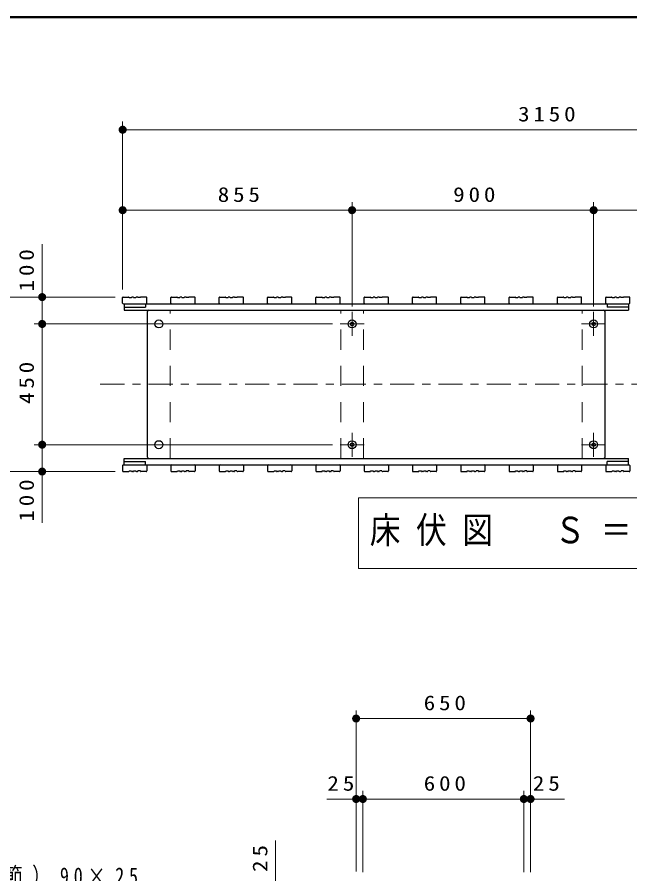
# Model space of a CAD drawing. Units: millimetres on the paper, scale 1:30. Extents: x -385 to 0, y 0 to 267.
# Drawn here: x -190.5 to -114.4, y 160.6 to 267 of the extents above; entities that cross this region are included whole.
import ezdxf

# ---------------------------------------------------------------- set-up
doc = ezdxf.new("R2010")
doc.units = ezdxf.units.MM
doc.linetypes.add('USER1', pattern=[4.5, 2.5, -2])
doc.linetypes.add('USER2', pattern=[6, 3, -1, 1, -1])
doc.layers.add('LY_1', color=7, linetype='Continuous', lineweight=25)
doc.layers.add('LY_4', color=7, linetype='Continuous', lineweight=13)
doc.styles.add('ＭＳ ゴシック', font='')
doc.styles.get('ＭＳ ゴシック').set_extended_font_data('MS Gothic')

# ---------------------------------------------------------------- blocks, each defined once
blk = doc.blocks.new('filled_dot')
at = {"color": 0, "linetype": 'Continuous', "lineweight": -2, "const_width": 1.25}
blk.add_lwpolyline([(-0.625, 0, 1), (0.625, 0, 1)], format="xyb", close=True, dxfattribs=at)

msp = doc.modelspace()

# ---------------------------------------------------------------- linework, layer by layer
at = {"layer": 'LY_1', "lineweight": 13}
for p, q in [((-177.404, 244.015), (-177.404, 254.015)), ((-177.404, 253.015), (-72.404, 253.015)), ((-177.404, 233.149), (-177.404, 244.015)), ((-148.904, 231.038), (-148.904, 244.015)), ((-118.904, 231.038), (-118.904, 244.015)), ((-177.404, 243.015), (-148.904, 243.015)), ((-148.904, 243.015), (-118.904, 243.015)), ((-118.904, 243.015), (-94.904, 243.015)), ((-187.404, 228.882), (-187.404, 238.784)), ((-188.404, 232.215), (-198.404, 232.215)), ((-178.338, 232.215), (-188.404, 232.215)), ((-151.321, 228.882), (-188.404, 228.882)), ((-187.404, 213.882), (-187.404, 228.882)), ((-151.321, 213.882), (-188.404, 213.882)), ((-187.404, 204.185), (-187.404, 213.882)), ((-188.404, 210.549), (-198.404, 210.549)), ((-178.338, 210.549), (-188.404, 210.549)), ((-148.11, 207.282), (-148.11, 198.482)), ((-100.31, 207.282), (-148.11, 207.282)), ((-148.11, 198.482), (-100.31, 198.482)), ((-148.402, 167.531), (-148.402, 180.864)), ((-126.736, 167.531), (-126.736, 180.864)), ((-148.402, 179.864), (-126.736, 179.864)), ((-148.402, 160.864), (-148.402, 170.864)), ((-147.569, 160.764), (-147.569, 170.864)), ((-127.569, 160.864), (-127.569, 170.864)), ((-127.569, 160.764), (-127.569, 170.864)), ((-126.736, 160.764), (-126.736, 170.864)), ((-152.057, 169.864), (-147.569, 169.864)), ((-147.569, 169.864), (-127.569, 169.864)), ((-127.569, 169.864), (-122.538, 169.864)), ((-158.402, 159.031), (-158.402, 164.717))]:
    msp.add_line(p, q, dxfattribs=at)
at = {"layer": 'LY_1'}
for p, q in [((-177.404, 231.482), (-177.404, 232.149)), ((-177.338, 232.215), (-176.671, 232.215)), ((-176.604, 232.149), (-176.304, 232.149)), ((-176.121, 232.215), (-176.238, 232.215)), ((-176.054, 232.149), (-175.754, 232.149)), ((-175.571, 232.215), (-175.688, 232.215)), ((-175.204, 232.149), (-175.504, 232.149)), ((-174.471, 232.215), (-175.138, 232.215)), ((-174.404, 231.482), (-174.404, 232.149)), ((-171.404, 231.482), (-171.404, 232.149)), ((-171.338, 232.215), (-170.671, 232.215)), ((-170.604, 232.149), (-170.304, 232.149)), ((-170.121, 232.215), (-170.238, 232.215)), ((-170.054, 232.149), (-169.754, 232.149)), ((-169.571, 232.215), (-169.688, 232.215)), ((-169.204, 232.149), (-169.504, 232.149)), ((-168.471, 232.215), (-169.138, 232.215)), ((-168.404, 231.482), (-168.404, 232.149)), ((-165.404, 231.482), (-165.404, 232.149)), ((-165.338, 232.215), (-164.671, 232.215)), ((-164.604, 232.149), (-164.304, 232.149)), ((-164.121, 232.215), (-164.238, 232.215)), ((-164.054, 232.149), (-163.754, 232.149)), ((-163.571, 232.215), (-163.688, 232.215)), ((-163.204, 232.149), (-163.504, 232.149)), ((-162.471, 232.215), (-163.138, 232.215)), ((-162.404, 231.482), (-162.404, 232.149)), ((-159.404, 231.482), (-159.404, 232.149)), ((-159.338, 232.215), (-158.671, 232.215)), ((-158.604, 232.149), (-158.304, 232.149)), ((-158.121, 232.215), (-158.238, 232.215)), ((-158.054, 232.149), (-157.754, 232.149)), ((-157.571, 232.215), (-157.688, 232.215)), ((-157.204, 232.149), (-157.504, 232.149)), ((-156.471, 232.215), (-157.138, 232.215)), ((-156.404, 231.482), (-156.404, 232.149)), ((-153.404, 231.482), (-153.404, 232.149)), ((-153.338, 232.215), (-152.671, 232.215)), ((-152.604, 232.149), (-152.304, 232.149)), ((-152.121, 232.215), (-152.238, 232.215)), ((-152.054, 232.149), (-151.754, 232.149)), ((-151.571, 232.215), (-151.688, 232.215)), ((-151.204, 232.149), (-151.504, 232.149)), ((-150.471, 232.215), (-151.138, 232.215)), ((-150.404, 231.482), (-150.404, 232.149)), ((-147.404, 231.482), (-147.404, 232.149)), ((-147.338, 232.215), (-146.671, 232.215)), ((-146.604, 232.149), (-146.304, 232.149)), ((-146.121, 232.215), (-146.238, 232.215)), ((-146.054, 232.149), (-145.754, 232.149)), ((-145.571, 232.215), (-145.688, 232.215)), ((-145.204, 232.149), (-145.504, 232.149)), ((-144.471, 232.215), (-145.138, 232.215)), ((-144.404, 231.482), (-144.404, 232.149)), ((-141.404, 231.482), (-141.404, 232.149)), ((-141.338, 232.215), (-140.671, 232.215)), ((-140.604, 232.149), (-140.304, 232.149)), ((-140.121, 232.215), (-140.238, 232.215)), ((-140.054, 232.149), (-139.754, 232.149)), ((-139.571, 232.215), (-139.688, 232.215)), ((-139.204, 232.149), (-139.504, 232.149)), ((-138.471, 232.215), (-139.138, 232.215)), ((-138.404, 231.482), (-138.404, 232.149)), ((-135.404, 231.482), (-135.404, 232.149)), ((-135.338, 232.215), (-134.671, 232.215)), ((-134.604, 232.149), (-134.304, 232.149)), ((-134.121, 232.215), (-134.238, 232.215)), ((-134.054, 232.149), (-133.754, 232.149)), ((-133.571, 232.215), (-133.688, 232.215)), ((-133.204, 232.149), (-133.504, 232.149)), ((-132.471, 232.215), (-133.138, 232.215)), ((-132.404, 231.482), (-132.404, 232.149)), ((-129.404, 231.482), (-129.404, 232.149)), ((-129.338, 232.215), (-128.671, 232.215)), ((-128.604, 232.149), (-128.304, 232.149)), ((-128.121, 232.215), (-128.238, 232.215)), ((-128.054, 232.149), (-127.754, 232.149)), ((-127.571, 232.215), (-127.688, 232.215)), ((-127.204, 232.149), (-127.504, 232.149)), ((-126.471, 232.215), (-127.138, 232.215)), ((-126.404, 231.482), (-126.404, 232.149)), ((-123.404, 231.482), (-123.404, 232.149)), ((-123.338, 232.215), (-122.671, 232.215)), ((-122.604, 232.149), (-122.304, 232.149)), ((-122.121, 232.215), (-122.238, 232.215)), ((-122.054, 232.149), (-121.754, 232.149)), ((-121.571, 232.215), (-121.688, 232.215)), ((-121.204, 232.149), (-121.504, 232.149)), ((-120.471, 232.215), (-121.138, 232.215)), ((-120.404, 231.482), (-120.404, 232.149)), ((-117.404, 231.482), (-117.404, 232.149)), ((-117.338, 232.215), (-116.671, 232.215)), ((-116.604, 232.149), (-116.304, 232.149)), ((-116.121, 232.215), (-116.238, 232.215)), ((-116.054, 232.149), (-115.754, 232.149)), ((-115.571, 232.215), (-115.688, 232.215)), ((-115.204, 232.149), (-115.504, 232.149)), ((-114.471, 232.215), (-115.138, 232.215)), ((-114.404, 231.482), (-114.404, 232.149)), ((-177.304, 231.382), (-114.504, 231.382)), ((-177.238, 231.382), (-177.238, 230.582)), ((-177.238, 230.982), (-174.571, 230.982)), ((-174.571, 231.382), (-174.571, 230.982)), ((-117.238, 231.382), (-117.238, 230.982)), ((-114.571, 230.982), (-117.238, 230.982)), ((-114.571, 231.382), (-114.571, 230.582)), ((-177.238, 230.582), (-114.571, 230.582)), ((-174.321, 212.349), (-174.321, 230.415)), ((-117.488, 212.349), (-117.488, 230.415)), ((-177.238, 211.382), (-177.238, 212.182)), ((-177.238, 212.182), (-114.571, 212.182)), ((-114.571, 211.382), (-114.571, 212.182)), ((-177.404, 211.282), (-177.404, 210.615)), ((-177.304, 211.382), (-114.504, 211.382)), ((-177.238, 211.782), (-174.571, 211.782)), ((-174.571, 211.382), (-174.571, 211.782)), ((-174.404, 211.282), (-174.404, 210.615)), ((-171.404, 211.282), (-171.404, 210.615)), ((-168.404, 211.282), (-168.404, 210.615)), ((-165.404, 211.282), (-165.404, 210.615)), ((-162.404, 211.282), (-162.404, 210.615)), ((-159.404, 211.282), (-159.404, 210.615)), ((-156.404, 211.282), (-156.404, 210.615)), ((-153.404, 211.282), (-153.404, 210.615)), ((-150.404, 211.282), (-150.404, 210.615)), ((-147.404, 211.282), (-147.404, 210.615)), ((-144.404, 211.282), (-144.404, 210.615)), ((-141.404, 211.282), (-141.404, 210.615)), ((-138.404, 211.282), (-138.404, 210.615)), ((-135.404, 211.282), (-135.404, 210.615)), ((-132.404, 211.282), (-132.404, 210.615)), ((-129.404, 211.282), (-129.404, 210.615)), ((-126.404, 211.282), (-126.404, 210.615)), ((-123.404, 211.282), (-123.404, 210.615)), ((-120.404, 211.282), (-120.404, 210.615)), ((-117.404, 211.282), (-117.404, 210.615)), ((-117.238, 211.382), (-117.238, 211.782)), ((-114.571, 211.782), (-117.238, 211.782)), ((-114.404, 211.282), (-114.404, 210.615)), ((-177.338, 210.549), (-176.671, 210.549)), ((-176.604, 210.615), (-176.304, 210.615)), ((-176.121, 210.549), (-176.238, 210.549)), ((-176.054, 210.615), (-175.754, 210.615)), ((-175.571, 210.549), (-175.688, 210.549)), ((-175.204, 210.615), (-175.504, 210.615)), ((-174.471, 210.549), (-175.138, 210.549)), ((-171.338, 210.549), (-170.671, 210.549)), ((-170.604, 210.615), (-170.304, 210.615)), ((-170.121, 210.549), (-170.238, 210.549)), ((-170.054, 210.615), (-169.754, 210.615)), ((-169.571, 210.549), (-169.688, 210.549)), ((-169.204, 210.615), (-169.504, 210.615)), ((-168.471, 210.549), (-169.138, 210.549)), ((-165.338, 210.549), (-164.671, 210.549)), ((-164.604, 210.615), (-164.304, 210.615)), ((-164.121, 210.549), (-164.238, 210.549)), ((-164.054, 210.615), (-163.754, 210.615)), ((-163.571, 210.549), (-163.688, 210.549)), ((-163.204, 210.615), (-163.504, 210.615)), ((-162.471, 210.549), (-163.138, 210.549)), ((-159.338, 210.549), (-158.671, 210.549)), ((-158.604, 210.615), (-158.304, 210.615)), ((-158.121, 210.549), (-158.238, 210.549)), ((-158.054, 210.615), (-157.754, 210.615)), ((-157.571, 210.549), (-157.688, 210.549)), ((-157.204, 210.615), (-157.504, 210.615)), ((-156.471, 210.549), (-157.138, 210.549)), ((-153.338, 210.549), (-152.671, 210.549)), ((-152.604, 210.615), (-152.304, 210.615)), ((-152.121, 210.549), (-152.238, 210.549)), ((-152.054, 210.615), (-151.754, 210.615)), ((-151.571, 210.549), (-151.688, 210.549)), ((-151.204, 210.615), (-151.504, 210.615)), ((-150.471, 210.549), (-151.138, 210.549)), ((-147.338, 210.549), (-146.671, 210.549)), ((-146.604, 210.615), (-146.304, 210.615)), ((-146.121, 210.549), (-146.238, 210.549)), ((-146.054, 210.615), (-145.754, 210.615)), ((-145.571, 210.549), (-145.688, 210.549)), ((-145.204, 210.615), (-145.504, 210.615)), ((-144.471, 210.549), (-145.138, 210.549)), ((-141.338, 210.549), (-140.671, 210.549)), ((-140.604, 210.615), (-140.304, 210.615)), ((-140.121, 210.549), (-140.238, 210.549)), ((-140.054, 210.615), (-139.754, 210.615)), ((-139.571, 210.549), (-139.688, 210.549)), ((-139.204, 210.615), (-139.504, 210.615)), ((-138.471, 210.549), (-139.138, 210.549)), ((-135.338, 210.549), (-134.671, 210.549)), ((-134.604, 210.615), (-134.304, 210.615)), ((-134.121, 210.549), (-134.238, 210.549)), ((-134.054, 210.615), (-133.754, 210.615)), ((-133.571, 210.549), (-133.688, 210.549)), ((-133.204, 210.615), (-133.504, 210.615)), ((-132.471, 210.549), (-133.138, 210.549)), ((-129.338, 210.549), (-128.671, 210.549)), ((-128.604, 210.615), (-128.304, 210.615)), ((-128.121, 210.549), (-128.238, 210.549)), ((-128.054, 210.615), (-127.754, 210.615)), ((-127.571, 210.549), (-127.688, 210.549)), ((-127.204, 210.615), (-127.504, 210.615)), ((-126.471, 210.549), (-127.138, 210.549)), ((-123.338, 210.549), (-122.671, 210.549)), ((-122.604, 210.615), (-122.304, 210.615)), ((-122.121, 210.549), (-122.238, 210.549)), ((-122.054, 210.615), (-121.754, 210.615)), ((-121.571, 210.549), (-121.688, 210.549)), ((-121.204, 210.615), (-121.504, 210.615)), ((-120.471, 210.549), (-121.138, 210.549)), ((-117.338, 210.549), (-116.671, 210.549)), ((-116.604, 210.615), (-116.304, 210.615)), ((-116.121, 210.549), (-116.238, 210.549)), ((-116.054, 210.615), (-115.754, 210.615)), ((-115.571, 210.549), (-115.688, 210.549)), ((-115.204, 210.615), (-115.504, 210.615)), ((-114.471, 210.549), (-115.138, 210.549))]:
    msp.add_line(p, q, dxfattribs=at)
at = {"layer": 'LY_1', "linetype": 'USER1', "lineweight": 13}
for p, q in [((-171.488, 212.182), (-171.488, 230.582)), ((-150.321, 212.182), (-150.321, 230.582)), ((-147.488, 212.182), (-147.488, 230.582)), ((-120.321, 212.182), (-120.321, 230.582))]:
    msp.add_line(p, q, dxfattribs=at)
at = {"layer": 'LY_1', "linetype": 'USER2', "lineweight": 13}
for p, q in [((-148.904, 227.393), (-148.904, 230.371)), ((-118.904, 227.393), (-118.904, 230.371)), ((-147.415, 228.882), (-150.393, 228.882)), ((-117.415, 228.882), (-120.393, 228.882)), ((-180.187, 221.382), (-69.547, 221.382)), ((-148.904, 212.393), (-148.904, 215.371)), ((-118.904, 212.393), (-118.904, 215.371)), ((-147.415, 213.882), (-150.393, 213.882)), ((-117.415, 213.882), (-120.393, 213.882))]:
    msp.add_line(p, q, dxfattribs=at)
at = {"layer": 'LY_1'}
for centre, radius in [((-172.904, 228.882), 0.5), ((-148.904, 228.882), 0.492), ((-148.904, 228.882), 0.217), ((-118.904, 228.882), 0.492), ((-118.904, 228.882), 0.217), ((-172.904, 213.882), 0.5), ((-148.904, 213.882), 0.492), ((-148.904, 213.882), 0.217), ((-118.904, 213.882), 0.492), ((-118.904, 213.882), 0.217)]:
    msp.add_circle(centre, radius, dxfattribs=at)
for centre, radius, start, end in [((-177.338, 232.149), 0.0667, 90, 180), ((-176.671, 232.149), 0.0667, 360, 90), ((-176.238, 232.149), 0.0667, 90, 180), ((-176.121, 232.149), 0.0667, 360, 90), ((-175.688, 232.149), 0.0667, 90, 180), ((-175.571, 232.149), 0.0667, 0, 90), ((-175.138, 232.149), 0.0667, 90, 180), ((-174.471, 232.149), 0.0667, 0, 90), ((-171.338, 232.149), 0.0667, 90, 180), ((-170.671, 232.149), 0.0667, 360, 90), ((-170.238, 232.149), 0.0667, 90, 180), ((-170.121, 232.149), 0.0667, 360, 90), ((-169.688, 232.149), 0.0667, 90, 180), ((-169.571, 232.149), 0.0667, 0, 90), ((-169.138, 232.149), 0.0667, 90, 180), ((-168.471, 232.149), 0.0667, 0, 90), ((-165.338, 232.149), 0.0667, 90, 180), ((-164.671, 232.149), 0.0667, 360, 90), ((-164.238, 232.149), 0.0667, 90, 180), ((-164.121, 232.149), 0.0667, 360, 90), ((-163.688, 232.149), 0.0667, 90, 180), ((-163.571, 232.149), 0.0667, 0, 90), ((-163.138, 232.149), 0.0667, 90, 180), ((-162.471, 232.149), 0.0667, 0, 90), ((-159.338, 232.149), 0.0667, 90, 180), ((-158.671, 232.149), 0.0667, 360, 90), ((-158.238, 232.149), 0.0667, 90, 180), ((-158.121, 232.149), 0.0667, 360, 90), ((-157.688, 232.149), 0.0667, 90, 180), ((-157.571, 232.149), 0.0667, 0, 90), ((-157.138, 232.149), 0.0667, 90, 180), ((-156.471, 232.149), 0.0667, 0, 90), ((-153.338, 232.149), 0.0667, 90, 180), ((-152.671, 232.149), 0.0667, 360, 90), ((-152.238, 232.149), 0.0667, 90, 180), ((-152.121, 232.149), 0.0667, 360, 90), ((-151.688, 232.149), 0.0667, 90, 180), ((-151.571, 232.149), 0.0667, 0, 90), ((-151.138, 232.149), 0.0667, 90, 180), ((-150.471, 232.149), 0.0667, 0, 90), ((-147.338, 232.149), 0.0667, 90, 180), ((-146.671, 232.149), 0.0667, 360, 90), ((-146.238, 232.149), 0.0667, 90, 180), ((-146.121, 232.149), 0.0667, 360, 90), ((-145.688, 232.149), 0.0667, 90, 180), ((-145.571, 232.149), 0.0667, 0, 90), ((-145.138, 232.149), 0.0667, 90, 180), ((-144.471, 232.149), 0.0667, 0, 90), ((-141.338, 232.149), 0.0667, 90, 180), ((-140.671, 232.149), 0.0667, 360, 90), ((-140.238, 232.149), 0.0667, 90, 180), ((-140.121, 232.149), 0.0667, 360, 90), ((-139.688, 232.149), 0.0667, 90, 180), ((-139.571, 232.149), 0.0667, 0, 90), ((-139.138, 232.149), 0.0667, 90, 180), ((-138.471, 232.149), 0.0667, 0, 90), ((-135.338, 232.149), 0.0667, 90, 180), ((-134.671, 232.149), 0.0667, 360, 90), ((-134.238, 232.149), 0.0667, 90, 180), ((-134.121, 232.149), 0.0667, 360, 90), ((-133.688, 232.149), 0.0667, 90, 180), ((-133.571, 232.149), 0.0667, 0, 90), ((-133.138, 232.149), 0.0667, 90, 180), ((-132.471, 232.149), 0.0667, 0, 90), ((-129.338, 232.149), 0.0667, 90, 180), ((-128.671, 232.149), 0.0667, 360, 90), ((-128.238, 232.149), 0.0667, 90, 180), ((-128.121, 232.149), 0.0667, 360, 90), ((-127.688, 232.149), 0.0667, 90, 180), ((-127.571, 232.149), 0.0667, 0, 90), ((-127.138, 232.149), 0.0667, 90, 180), ((-126.471, 232.149), 0.0667, 0, 90), ((-123.338, 232.149), 0.0667, 90, 180), ((-122.671, 232.149), 0.0667, 360, 90), ((-122.238, 232.149), 0.0667, 90, 180), ((-122.121, 232.149), 0.0667, 360, 90), ((-121.688, 232.149), 0.0667, 90, 180), ((-121.571, 232.149), 0.0667, 0, 90), ((-121.138, 232.149), 0.0667, 90, 180), ((-120.471, 232.149), 0.0667, 0, 90), ((-117.338, 232.149), 0.0667, 90, 180), ((-116.671, 232.149), 0.0667, 360, 90), ((-116.238, 232.149), 0.0667, 90, 180), ((-116.121, 232.149), 0.0667, 360, 90), ((-115.688, 232.149), 0.0667, 90, 180), ((-115.571, 232.149), 0.0667, 0, 90), ((-115.138, 232.149), 0.0667, 90, 180), ((-114.471, 232.149), 0.0667, 0, 90), ((-177.304, 231.482), 0.1, 180, 270), ((-174.504, 231.482), 0.1, 270, 0), ((-171.304, 231.482), 0.1, 180, 270), ((-168.504, 231.482), 0.1, 270, 0), ((-165.304, 231.482), 0.1, 180, 270), ((-162.504, 231.482), 0.1, 270, 0), ((-159.304, 231.482), 0.1, 180, 270), ((-156.504, 231.482), 0.1, 270, 0), ((-153.304, 231.482), 0.1, 180, 270), ((-150.504, 231.482), 0.1, 270, 0), ((-147.304, 231.482), 0.1, 180, 270), ((-144.504, 231.482), 0.1, 270, 0), ((-141.304, 231.482), 0.1, 180, 270), ((-138.504, 231.482), 0.1, 270, 0), ((-135.304, 231.482), 0.1, 180, 270), ((-132.504, 231.482), 0.1, 270, 0), ((-129.304, 231.482), 0.1, 180, 270), ((-126.504, 231.482), 0.1, 270, 0), ((-123.304, 231.482), 0.1, 180, 270), ((-120.504, 231.482), 0.1, 270, 0), ((-117.304, 231.482), 0.1, 180, 270), ((-114.504, 231.482), 0.1, 270, 0), ((-174.154, 230.415), 0.167, 90, 180), ((-117.654, 230.415), 0.167, 0, 90), ((-174.154, 212.349), 0.167, 180, 270), ((-117.654, 212.349), 0.167, 270, 0), ((-177.304, 211.282), 0.1, 90, 180), ((-174.504, 211.282), 0.1, 0, 90), ((-171.304, 211.282), 0.1, 90, 180), ((-168.504, 211.282), 0.1, 0, 90), ((-165.304, 211.282), 0.1, 90, 180), ((-162.504, 211.282), 0.1, 0, 90), ((-159.304, 211.282), 0.1, 90, 180), ((-156.504, 211.282), 0.1, 0, 90), ((-153.304, 211.282), 0.1, 90, 180), ((-150.504, 211.282), 0.1, 0, 90), ((-147.304, 211.282), 0.1, 90, 180), ((-144.504, 211.282), 0.1, 0, 90), ((-141.304, 211.282), 0.1, 90, 180), ((-138.504, 211.282), 0.1, 0, 90), ((-135.304, 211.282), 0.1, 90, 180), ((-132.504, 211.282), 0.1, 0, 90), ((-129.304, 211.282), 0.1, 90, 180), ((-126.504, 211.282), 0.1, 0, 90), ((-123.304, 211.282), 0.1, 90, 180), ((-120.504, 211.282), 0.1, 0, 90), ((-117.304, 211.282), 0.1, 90, 180), ((-114.504, 211.282), 0.1, 0, 90), ((-177.338, 210.615), 0.0667, 180, 270), ((-176.671, 210.615), 0.0667, 270, 0), ((-176.238, 210.615), 0.0667, 180, 270), ((-176.121, 210.615), 0.0667, 270, 0), ((-175.688, 210.615), 0.0667, 180, 270), ((-175.571, 210.615), 0.0667, 270, 0), ((-175.138, 210.615), 0.0667, 180, 270), ((-174.471, 210.615), 0.0667, 270, 0), ((-171.338, 210.615), 0.0667, 180, 270), ((-170.671, 210.615), 0.0667, 270, 0), ((-170.238, 210.615), 0.0667, 180, 270), ((-170.121, 210.615), 0.0667, 270, 0), ((-169.688, 210.615), 0.0667, 180, 270), ((-169.571, 210.615), 0.0667, 270, 0), ((-169.138, 210.615), 0.0667, 180, 270), ((-168.471, 210.615), 0.0667, 270, 0), ((-165.338, 210.615), 0.0667, 180, 270), ((-164.671, 210.615), 0.0667, 270, 0), ((-164.238, 210.615), 0.0667, 180, 270), ((-164.121, 210.615), 0.0667, 270, 0), ((-163.688, 210.615), 0.0667, 180, 270), ((-163.571, 210.615), 0.0667, 270, 0), ((-163.138, 210.615), 0.0667, 180, 270), ((-162.471, 210.615), 0.0667, 270, 0), ((-159.338, 210.615), 0.0667, 180, 270), ((-158.671, 210.615), 0.0667, 270, 0), ((-158.238, 210.615), 0.0667, 180, 270), ((-158.121, 210.615), 0.0667, 270, 0), ((-157.688, 210.615), 0.0667, 180, 270), ((-157.571, 210.615), 0.0667, 270, 0), ((-157.138, 210.615), 0.0667, 180, 270), ((-156.471, 210.615), 0.0667, 270, 0), ((-153.338, 210.615), 0.0667, 180, 270), ((-152.671, 210.615), 0.0667, 270, 0), ((-152.238, 210.615), 0.0667, 180, 270), ((-152.121, 210.615), 0.0667, 270, 0), ((-151.688, 210.615), 0.0667, 180, 270), ((-151.571, 210.615), 0.0667, 270, 0), ((-151.138, 210.615), 0.0667, 180, 270), ((-150.471, 210.615), 0.0667, 270, 0), ((-147.338, 210.615), 0.0667, 180, 270), ((-146.671, 210.615), 0.0667, 270, 0), ((-146.238, 210.615), 0.0667, 180, 270), ((-146.121, 210.615), 0.0667, 270, 0), ((-145.688, 210.615), 0.0667, 180, 270), ((-145.571, 210.615), 0.0667, 270, 0), ((-145.138, 210.615), 0.0667, 180, 270), ((-144.471, 210.615), 0.0667, 270, 0), ((-141.338, 210.615), 0.0667, 180, 270), ((-140.671, 210.615), 0.0667, 270, 0), ((-140.238, 210.615), 0.0667, 180, 270), ((-140.121, 210.615), 0.0667, 270, 0), ((-139.688, 210.615), 0.0667, 180, 270), ((-139.571, 210.615), 0.0667, 270, 0), ((-139.138, 210.615), 0.0667, 180, 270), ((-138.471, 210.615), 0.0667, 270, 0), ((-135.338, 210.615), 0.0667, 180, 270), ((-134.671, 210.615), 0.0667, 270, 0), ((-134.238, 210.615), 0.0667, 180, 270), ((-134.121, 210.615), 0.0667, 270, 0), ((-133.688, 210.615), 0.0667, 180, 270), ((-133.571, 210.615), 0.0667, 270, 0), ((-133.138, 210.615), 0.0667, 180, 270), ((-132.471, 210.615), 0.0667, 270, 0), ((-129.338, 210.615), 0.0667, 180, 270), ((-128.671, 210.615), 0.0667, 270, 0), ((-128.238, 210.615), 0.0667, 180, 270), ((-128.121, 210.615), 0.0667, 270, 0), ((-127.688, 210.615), 0.0667, 180, 270), ((-127.571, 210.615), 0.0667, 270, 0), ((-127.138, 210.615), 0.0667, 180, 270), ((-126.471, 210.615), 0.0667, 270, 0), ((-123.338, 210.615), 0.0667, 180, 270), ((-122.671, 210.615), 0.0667, 270, 0), ((-122.238, 210.615), 0.0667, 180, 270), ((-122.121, 210.615), 0.0667, 270, 0), ((-121.688, 210.615), 0.0667, 180, 270), ((-121.571, 210.615), 0.0667, 270, 0), ((-121.138, 210.615), 0.0667, 180, 270), ((-120.471, 210.615), 0.0667, 270, 0), ((-117.338, 210.615), 0.0667, 180, 270), ((-116.671, 210.615), 0.0667, 270, 0), ((-116.238, 210.615), 0.0667, 180, 270), ((-116.121, 210.615), 0.0667, 270, 0), ((-115.688, 210.615), 0.0667, 180, 270), ((-115.571, 210.615), 0.0667, 270, 0), ((-115.138, 210.615), 0.0667, 180, 270), ((-114.471, 210.615), 0.0667, 270, 0)]:
    msp.add_arc(centre, radius, start, end, dxfattribs=at)
at = {"layer": 'LY_4', "lineweight": 50}
msp.add_line((0, 267), (-385, 267), dxfattribs=at)

# ---------------------------------------------------------------- block references
at = {"layer": 'LY_1', "lineweight": 13, "xscale": 0.4, "yscale": 0.4}
for p in [(-177.404, 253.015), (-177.404, 243.015), (-148.904, 243.015), (-118.904, 243.015), (-148.402, 179.864), (-148.402, 169.864), (-147.569, 169.864), (-127.569, 169.864)]:
    msp.add_blockref('filled_dot', p, dxfattribs=at)
for p, rotation in [((-148.904, 243.015), 180), ((-118.904, 243.015), 180), ((-187.404, 232.215), 270), ((-187.404, 228.882), 270), ((-187.404, 228.882), 90), ((-187.404, 213.882), 90), ((-187.404, 213.882), 270), ((-187.404, 210.549), 90), ((-126.736, 179.864), 180), ((-147.569, 169.864), 180), ((-127.569, 169.864), 180), ((-126.736, 169.864), 180)]:
    msp.add_blockref('filled_dot', p, dxfattribs=dict(at, rotation=rotation))

# ---------------------------------------------------------------- texts
at = {"layer": 'LY_1', "style": 'ＭＳ ゴシック'}
for s, insert, char_height, attachment_point in [('\\T1.33;\\W1.15;3150', (-124.481, 254.015), 1.833, 8), ('\\T1.33;\\W1.15;855', (-162.738, 244.015), 1.833, 8), ('\\T1.33;\\W1.15;900', (-133.488, 244.015), 1.833, 8), ('\\T1.5;\\W0.85;床伏図\u3000Ｓ＝1/30', (-146.71, 202.882), 3.299, 4), ('\\T1.33;\\W1.15;650', (-137.154, 180.864), 1.833, 8), ('\\T1.34;\\W1.15;25', (-150.057, 170.864), 1.833, 8), ('\\T1.33;\\W1.15;600', (-137.152, 170.864), 1.833, 8), ('\\T1.34;\\W1.15;25', (-124.538, 170.864), 1.833, 8), ('\\T1.53;\\W0.75;スギ材（上小節）90×25', (-212.737, 161.372), 2.199, 1)]:
    msp.add_mtext(s, dxfattribs=dict(at, insert=insert, char_height=char_height, attachment_point=attachment_point))
at = {"layer": 'LY_1', "char_height": 1.833, "attachment_point": 8, "rotation": 90, "style": 'ＭＳ ゴシック'}
for s, insert in [('\\T1.33;\\W1.15;100', (-188.404, 235.784)), ('\\T1.33;\\W1.15;450', (-188.404, 221.797)), ('\\T1.33;\\W1.15;100', (-188.404, 207.185)), ('\\T1.34;\\W1.15;25', (-159.402, 162.717))]:
    msp.add_mtext(s, dxfattribs=dict(at, insert=insert))

doc.saveas('drawing.dxf')
